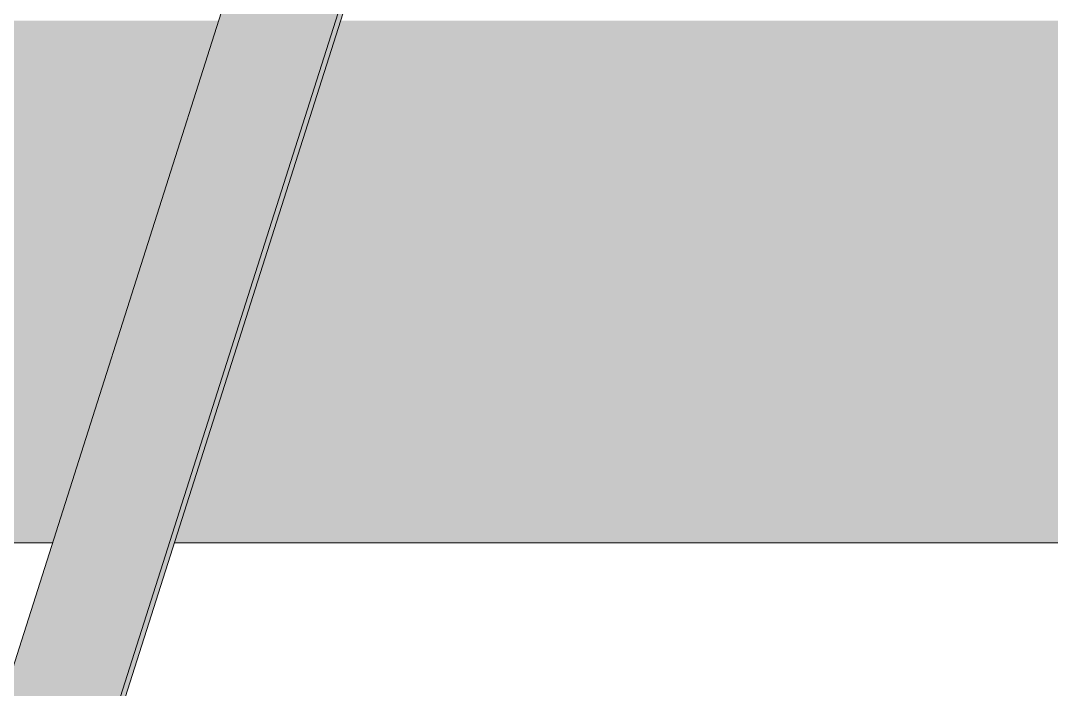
# Model space of a CAD drawing. Header units: inches. Extents: x -55396 to -733, y -290 to 853.
# Drawn here: x -24926.15 to -24898.49, y 246.07 to 264 of the extents above; entities that cross this region are included whole.
import ezdxf

# ---------------------------------------------------------------- set-up
doc = ezdxf.new("R2010")
doc.units = ezdxf.units.IN
doc.header["$MEASUREMENT"] = 0
doc.layers.add('M-HVAC-DUCT', color=70, linetype='Continuous', lineweight=9)
doc.layers.add('Q-SPCQ', color=91, linetype='Continuous', lineweight=9)

# ---------------------------------------------------------------- blocks, each defined once
blk = doc.blocks.new('Basketball_Backstop-Performance_Sports_Systems-3103-Ceiling_Hung - 27_-0_ to 27_-11 7_8_-652462-Section 13')
at = {"layer": 'Q-SPCQ'}
for points in [[(-24953.243, 152.543), (-24912.302, 280.918), (-24913.725, 281.375), (-24915.294, 281.375), (-24953.198, 162.249), (-24952.96, 162.199), (-24952.876, 162), (-24952.973, 161.772), (-24953.396, 161.789), (-24953.396, 152.592)], [(-24953.109, 152.543), (-24912.168, 280.918), (-24912.302, 280.918), (-24953.243, 152.543)]]:
    blk.add_hatch(color=256, dxfattribs=at).paths.add_polyline_path(points, flags=0)
for p, q in [((-24953.288, 162.237), (-24915.294, 281.375)), ((-24912.302, 280.918), (-24953.243, 152.543)), ((-24953.109, 152.543), (-24912.168, 280.918))]:
    blk.add_line(p, q, dxfattribs=at)

msp = doc.modelspace()

# ---------------------------------------------------------------- hatches: boundary and pattern name
at = {"layer": 'M-HVAC-DUCT', "lineweight": 5}
h = msp.add_hatch(color=256, dxfattribs=at)
h.paths.add_polyline_path([(-24402.357, 250), (-24402.357, 264), (-24682.852, 264), (-24690.145, 250), (-24428.662, 250)], flags=0)
h.paths.add_polyline_path([(-24756.196, 250), (-24692.237, 250.044), (-24684.966, 264), (-24755.796, 264), (-24756.195, 250.054)], flags=0)
h.paths.add_polyline_path([(-24763.078, 250), (-24763.078, 264), (-24778.801, 264), (-24788.985, 250), (-24765.615, 250)], flags=0)
h.paths.add_polyline_path([(-24789.371, 250), (-24779.187, 264), (-24889.146, 264), (-24870.62, 250), (-24808.814, 250)], flags=0)
h.paths.add_polyline_path([(-24871.035, 250), (-24889.56, 264), (-24917.564, 264), (-24922.028, 250), (-24877.933, 250)], flags=0)
h.paths.add_polyline_path([(-24925.3, 250), (-24920.835, 264), (-24953.294, 264), (-24953.294, 250), (-24947.051, 250)], flags=0)
h.paths.add_polyline_path([(-25050.729, 250), (-24991.185, 250), (-24995.649, 264), (-25583.131, 264), (-25587.596, 250), (-25119.847, 250)], flags=0)
h.paths.add_polyline_path([(-24987.913, 250), (-24959.919, 250.085), (-24959.919, 264), (-24992.378, 264), (-24987.942, 250.089)], flags=0)
h.paths.add_polyline_path([(-25804.357, 250), (-25789.796, 250), (-25799.979, 264), (-25804.357, 264), (-25804.357, 250.191)], flags=0)
h.paths.add_polyline_path([(-25789.41, 250), (-25708.16, 250), (-25689.635, 264), (-25799.587, 263.992), (-25789.563, 250.21)], flags=0)
h.paths.add_polyline_path([(-25590.867, 250), (-25586.402, 264), (-25618.861, 264), (-25618.861, 250), (-25603.677, 250)], flags=0)
h.paths.add_polyline_path([(-25625.486, 250), (-25625.486, 264), (-25657.945, 264), (-25653.481, 250), (-25629.596, 250)], flags=0)
h.paths.add_polyline_path([(-25656.752, 250), (-25661.217, 264), (-25689.22, 264), (-25707.746, 250), (-25666.478, 250)], flags=0)

# ---------------------------------------------------------------- linework, layer by layer
at = {"layer": 'M-HVAC-DUCT'}
for p, q in [((-24953.294, 250), (-24925.3, 250)), ((-24922.028, 250), (-24871.007, 250))]:
    msp.add_line(p, q, dxfattribs=at)

# ---------------------------------------------------------------- block references
at = {"layer": 'Q-SPCQ'}
msp.add_blockref('Basketball_Backstop-Performance_Sports_Systems-3103-Ceiling_Hung - 27_-0_ to 27_-11 7_8_-652462-Section 13', (0, 0), dxfattribs=at)

doc.saveas('drawing.dxf')
